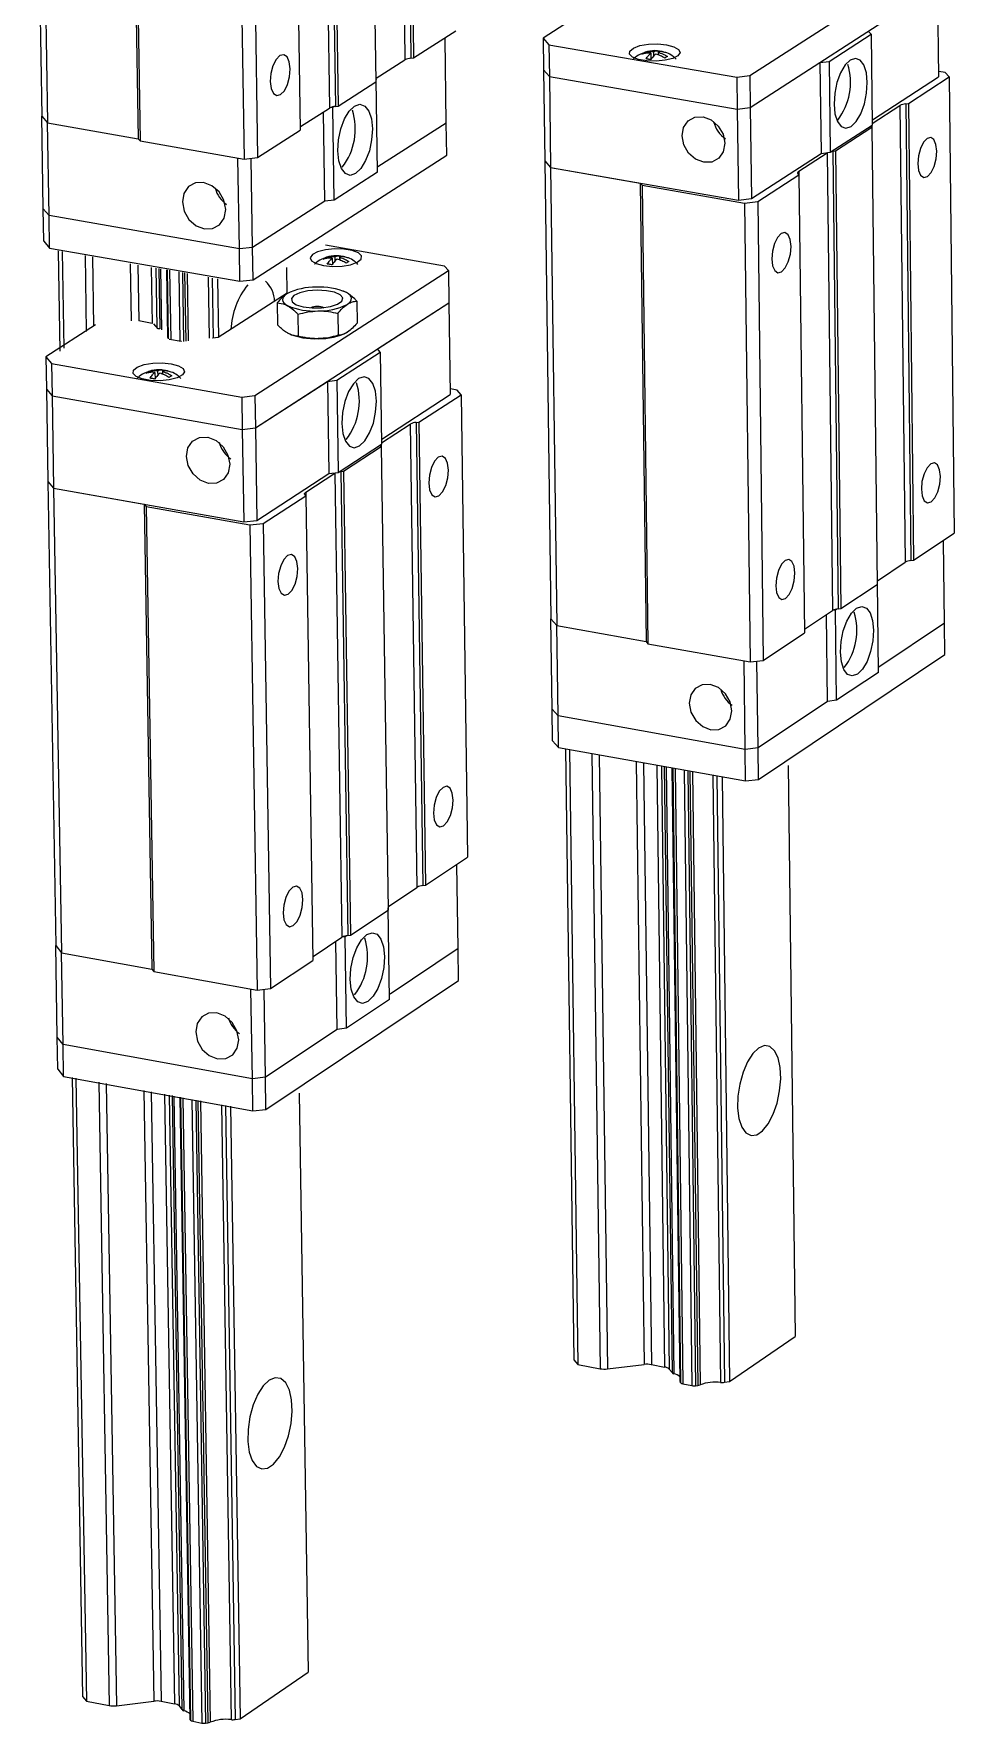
# Model space of a CAD drawing. Header units: millimetres. Extents: x 0 to 279, y 0 to 216.
# Drawn here: x 118.48 to 134.28, y 72.46 to 101.47 of the extents above; entities that cross this region are included whole.
import ezdxf

# ---------------------------------------------------------------- set-up
doc = ezdxf.new("R2010")
doc.units = ezdxf.units.MM

msp = doc.modelspace()

# ---------------------------------------------------------------- linework, layer by layer
at = {"color": 7, "linetype": 'Continuous', "lineweight": 25}
for p, q in [((124.736, 109.058), (124.852, 101.019)), ((124.838, 109.086), (124.954, 101.048)), ((124.884, 109.091), (125, 101.053)), ((124.235, 108.687), (124.353, 100.64)), ((123.435, 108.247), (123.556, 100.191)), ((123.538, 108.276), (123.659, 100.22)), ((123.584, 108.281), (123.705, 100.226)), ((118.481, 108.11), (118.617, 100.052)), ((118.581, 107.996), (118.717, 99.936)), ((120.143, 107.731), (120.274, 99.665)), ((120.177, 107.693), (120.308, 99.626)), ((122.932, 107.874), (123.055, 99.81)), ((121.965, 107.39), (122.091, 99.315)), ((122.196, 107.416), (122.321, 99.342)), ((130.771, 100.748), (133.986, 102.827)), ((130.778, 100.2), (133.992, 102.282)), ((133.992, 102.282), (134.01, 100.726)), ((128.047, 101.922), (127.222, 101.393)), ((125, 101.053), (125.726, 101.517)), ((132.853, 101.46), (132.805, 101.513)), ((125.561, 99.934), (125.541, 101.384)), ((127.222, 101.393), (127.323, 101.279)), ((127.222, 101.393), (127.23, 100.846)), ((127.323, 101.279), (130.549, 100.723)), ((127.323, 101.279), (127.33, 100.732)), ((132.132, 100.993), (132.853, 101.46)), ((132.853, 101.46), (132.871, 99.9)), ((124.358, 100.703), (124.852, 101.019)), ((124.954, 101.048), (125, 101.053)), ((128.961, 101.145), (128.961, 101.125)), ((129.073, 101.133), (129.074, 101.021)), ((129.117, 101.162), (129.118, 101.073)), ((129.188, 101.173), (129.141, 101.177)), ((129.199, 101.148), (129.2, 101.102)), ((129.203, 101.099), (129.202, 101.172)), ((130.778, 100.2), (131.975, 100.975)), ((131.975, 100.975), (132.132, 100.993)), ((131.975, 100.975), (131.993, 99.414)), ((132.132, 100.993), (132.15, 99.432)), ((124.356, 100.68), (124.357, 100.679)), ((124.357, 100.679), (124.356, 100.678)), ((124.381, 99.091), (124.357, 100.679)), ((127.23, 100.846), (127.33, 100.732)), ((127.23, 100.846), (127.251, 99.284)), ((127.33, 100.732), (130.556, 100.175)), ((127.33, 100.732), (127.352, 99.17)), ((130.549, 100.723), (130.771, 100.748)), ((130.549, 100.723), (130.556, 100.175)), ((130.771, 100.748), (130.778, 100.2)), ((132.875, 99.988), (134.01, 100.726)), ((133.492, 100.269), (134.193, 100.725)), ((134.125, 100.801), (134.015, 100.82)), ((134.193, 100.725), (134.125, 100.801)), ((134.193, 100.725), (134.279, 92.894)), ((123.705, 100.226), (124.353, 100.64)), ((123.06, 99.874), (123.556, 100.191)), ((123.475, 98.594), (123.452, 100.117)), ((123.612, 100.202), (123.567, 100.197)), ((123.635, 100.217), (123.612, 100.202)), ((123.635, 98.613), (123.612, 100.202)), ((123.659, 100.22), (123.705, 100.226)), ((130.556, 100.175), (130.778, 100.2)), ((130.556, 100.175), (130.575, 98.61)), ((130.778, 100.2), (130.797, 98.636)), ((132.872, 99.926), (133.348, 100.235)), ((133.348, 100.235), (133.436, 92.394)), ((133.447, 100.264), (133.492, 100.269)), ((133.447, 100.264), (133.536, 92.423)), ((133.492, 100.269), (133.58, 92.428)), ((118.617, 100.052), (118.717, 99.936)), ((118.644, 98.462), (118.617, 100.052)), ((118.717, 99.936), (120.274, 99.665)), ((118.744, 98.345), (118.717, 99.936)), ((122.321, 99.342), (123.055, 99.81)), ((125.561, 99.934), (124.387, 99.18)), ((125.569, 99.38), (125.561, 99.934)), ((132.15, 99.432), (132.871, 99.9)), ((132.241, 99.455), (132.868, 99.862)), ((132.868, 99.862), (132.854, 99.878)), ((132.868, 99.862), (132.957, 92.013)), ((120.274, 99.665), (120.308, 99.626)), ((120.308, 99.626), (122.091, 99.315)), ((122.01, 97.774), (121.986, 99.333)), ((122.091, 99.315), (122.321, 99.342)), ((122.237, 97.8), (122.213, 99.325)), ((122.245, 97.243), (125.569, 99.38)), ((127.251, 99.284), (127.352, 99.17)), ((127.251, 99.284), (127.358, 91.424)), ((130.797, 98.636), (131.993, 99.414)), ((131.612, 99.106), (132.096, 99.421)), ((131.993, 99.414), (132.15, 99.432)), ((132.096, 99.421), (132.189, 91.563)), ((132.196, 99.45), (132.241, 99.455)), ((132.196, 99.45), (132.288, 91.592)), ((132.241, 99.455), (132.333, 91.598)), ((124.381, 99.091), (123.635, 98.613)), ((127.352, 99.17), (128.888, 98.903)), ((127.352, 99.17), (127.458, 91.307)), ((127.352, 99.17), (130.575, 98.61)), ((128.888, 98.903), (128.921, 98.865)), ((128.888, 98.903), (128.99, 91.035)), ((130.906, 98.585), (131.614, 99.046)), ((131.614, 99.046), (131.6, 99.061)), ((131.614, 99.046), (131.708, 91.181)), ((123.635, 98.613), (123.475, 98.594)), ((128.921, 98.865), (130.68, 98.559)), ((128.921, 98.865), (129.023, 90.996)), ((130.575, 98.61), (130.797, 98.636)), ((118.744, 98.345), (118.644, 98.462)), ((118.654, 97.906), (118.644, 98.462)), ((122.01, 97.774), (118.744, 98.345)), ((118.753, 97.789), (118.744, 98.345)), ((123.475, 98.594), (122.237, 97.8)), ((130.68, 98.559), (130.906, 98.585)), ((130.68, 98.559), (130.777, 90.684)), ((130.906, 98.585), (131.002, 90.71)), ((118.654, 97.906), (118.753, 97.789)), ((118.753, 97.789), (122.019, 97.217)), ((122.237, 97.8), (122.01, 97.774)), ((122.019, 97.217), (122.01, 97.774)), ((122.245, 97.243), (122.237, 97.8)), ((125.531, 97.48), (123.486, 97.837)), ((118.902, 97.739), (118.931, 96.016)), ((118.967, 97.73), (118.995, 96.071)), ((122.819, 97.454), (122.826, 97.009)), ((123.492, 97.625), (123.492, 97.605)), ((123.604, 97.612), (123.606, 97.499)), ((123.649, 97.642), (123.65, 97.552)), ((123.722, 97.653), (123.674, 97.657)), ((123.732, 97.627), (123.732, 97.581)), ((123.737, 97.578), (123.736, 97.653)), ((125.597, 97.403), (125.531, 97.48)), ((120.626, 97.435), (120.643, 96.399)), ((120.658, 97.43), (120.675, 96.384)), ((120.758, 97.416), (120.776, 96.252)), ((121.07, 97.361), (121.089, 96.188)), ((121.477, 97.286), (121.494, 96.24)), ((121.545, 97.274), (121.561, 96.24)), ((121.636, 97.257), (121.652, 96.253)), ((122.019, 97.217), (122.245, 97.243)), ((122.276, 95.256), (125.597, 97.403)), ((125.597, 97.403), (125.605, 96.85)), ((122.831, 97.012), (121.647, 96.25)), ((122.827, 97.018), (122.831, 97.012)), ((123.799, 97.048), (123.793, 97.05)), ((123.847, 97.025), (123.806, 97.045)), ((124.025, 96.877), (124.031, 96.501)), ((122.285, 94.7), (125.605, 96.85)), ((122.661, 96.848), (122.667, 96.471)), ((123.016, 96.651), (123.021, 96.275)), ((123.698, 96.666), (123.704, 96.29)), ((124.379, 96.056), (125.605, 96.85)), ((125.605, 96.85), (125.628, 95.272)), ((119.539, 96.468), (118.687, 95.922)), ((120.513, 96.495), (120.282, 96.536)), ((120.616, 96.404), (120.544, 96.488)), ((120.642, 96.399), (120.616, 96.404)), ((122.893, 96.301), (122.899, 96.299)), ((120.809, 96.217), (120.807, 96.219)), ((121.009, 96.182), (120.809, 96.217)), ((121.017, 96.183), (121.009, 96.182)), ((121.555, 96.239), (121.547, 96.24)), ((121.647, 96.25), (121.555, 96.239)), ((123.682, 95.519), (124.426, 96.001)), ((124.426, 96.001), (124.379, 96.056)), ((124.426, 96.001), (124.449, 94.419)), ((118.687, 95.922), (118.786, 95.805)), ((118.687, 95.922), (118.697, 95.368)), ((118.786, 95.805), (122.05, 95.23)), ((118.786, 95.805), (118.796, 95.25)), ((120.449, 95.667), (120.449, 95.646)), ((120.561, 95.654), (120.563, 95.539)), ((120.607, 95.683), (120.608, 95.593)), ((120.68, 95.695), (120.632, 95.699)), ((120.69, 95.668), (120.69, 95.622)), ((120.696, 95.62), (120.695, 95.695)), ((122.285, 94.7), (123.521, 95.5)), ((123.521, 95.5), (123.682, 95.519)), ((123.521, 95.5), (123.545, 93.917)), ((123.682, 95.519), (123.705, 93.935)), ((118.697, 95.368), (118.796, 95.25)), ((118.697, 95.368), (118.723, 93.783)), ((118.796, 95.25), (122.059, 94.674)), ((118.796, 95.25), (118.822, 93.665)), ((122.05, 95.23), (122.276, 95.256)), ((122.05, 95.23), (122.059, 94.674)), ((122.276, 95.256), (122.285, 94.7)), ((124.456, 94.509), (125.628, 95.272)), ((125.09, 94.8), (125.814, 95.271)), ((125.747, 95.349), (125.635, 95.369)), ((125.814, 95.271), (125.747, 95.349)), ((125.814, 95.271), (125.927, 87.329)), ((122.059, 94.674), (122.285, 94.7)), ((122.059, 94.674), (122.084, 93.086)), ((122.285, 94.7), (122.31, 93.113)), ((124.451, 94.445), (124.943, 94.765)), ((124.943, 94.765), (125.058, 86.813)), ((125.045, 94.795), (125.09, 94.8)), ((125.045, 94.795), (125.16, 86.843)), ((125.09, 94.8), (125.205, 86.848)), ((123.705, 93.935), (124.449, 94.419)), ((123.798, 93.959), (124.445, 94.38)), ((124.445, 94.38), (124.432, 94.396)), ((124.445, 94.38), (124.562, 86.42)), ((118.723, 93.783), (118.822, 93.665)), ((118.723, 93.783), (118.858, 85.812)), ((122.31, 93.113), (123.545, 93.917)), ((123.15, 93.598), (123.65, 93.924)), ((123.545, 93.917), (123.705, 93.935)), ((123.65, 93.924), (123.77, 85.955)), ((123.753, 93.954), (123.798, 93.959)), ((123.753, 93.954), (123.872, 85.985)), ((123.798, 93.959), (123.917, 85.99)), ((118.822, 93.665), (120.376, 93.389)), ((118.822, 93.665), (118.957, 85.691)), ((118.822, 93.665), (122.084, 93.086)), ((122.419, 93.061), (123.15, 93.537)), ((123.15, 93.537), (123.137, 93.553)), ((123.15, 93.537), (123.271, 85.56)), ((120.376, 93.389), (120.409, 93.35)), ((120.376, 93.389), (120.506, 85.41)), ((120.409, 93.35), (122.189, 93.034)), ((120.409, 93.35), (120.539, 85.369)), ((122.084, 93.086), (122.31, 93.113)), ((122.189, 93.034), (122.419, 93.061)), ((122.189, 93.034), (122.313, 85.047)), ((122.419, 93.061), (122.542, 85.074)), ((133.58, 92.428), (134.279, 92.894)), ((134.113, 91.349), (134.097, 92.763)), ((132.961, 92.077), (133.436, 92.394)), ((133.536, 92.423), (133.58, 92.428)), ((132.333, 91.598), (132.957, 92.013)), ((132.96, 92.053), (132.96, 92.052)), ((132.96, 92.052), (132.96, 92.052)), ((132.978, 90.504), (132.96, 92.052)), ((127.358, 91.424), (127.458, 91.307)), ((127.379, 89.874), (127.358, 91.424)), ((131.711, 91.245), (132.189, 91.563)), ((132.104, 90.005), (132.086, 91.49)), ((132.243, 91.574), (132.199, 91.569)), ((132.265, 91.589), (132.243, 91.574)), ((132.261, 90.024), (132.243, 91.574)), ((132.288, 91.592), (132.333, 91.598)), ((127.458, 91.307), (128.99, 91.035)), ((127.479, 89.756), (127.458, 91.307)), ((131.002, 90.71), (131.708, 91.181)), ((134.113, 91.349), (132.983, 90.593)), ((134.119, 90.809), (134.113, 91.349)), ((128.99, 91.035), (129.023, 90.996)), ((129.023, 90.996), (130.777, 90.684)), ((130.919, 88.665), (134.119, 90.809)), ((130.692, 89.182), (130.673, 90.702)), ((130.777, 90.684), (131.002, 90.71)), ((130.913, 89.208), (130.894, 90.696)), ((132.978, 90.504), (132.261, 90.024)), ((132.104, 90.005), (130.913, 89.208)), ((132.261, 90.024), (132.104, 90.005)), ((127.479, 89.756), (127.379, 89.874)), ((127.386, 89.331), (127.379, 89.874)), ((130.692, 89.182), (127.479, 89.756)), ((127.487, 89.214), (127.479, 89.756)), ((127.386, 89.331), (127.487, 89.214)), ((127.487, 89.214), (130.698, 88.639)), ((127.61, 89.184), (127.751, 78.701)), ((127.675, 89.173), (127.818, 78.621)), ((130.913, 89.208), (130.692, 89.182)), ((130.698, 88.639), (130.692, 89.182)), ((130.919, 88.665), (130.913, 89.208)), ((129.302, 88.881), (129.436, 78.483)), ((129.334, 88.875), (129.468, 78.463)), ((129.435, 88.858), (129.57, 78.327)), ((129.743, 88.803), (129.876, 78.262)), ((131.432, 88.906), (131.55, 79.104)), ((130.139, 88.731), (130.27, 78.315)), ((130.205, 88.719), (130.336, 78.317)), ((130.294, 88.703), (130.424, 78.328)), ((130.698, 88.639), (130.919, 88.665)), ((125.205, 86.848), (125.927, 87.329)), ((125.763, 85.763), (125.743, 87.197)), ((124.567, 86.486), (125.058, 86.813)), ((125.16, 86.843), (125.205, 86.848)), ((124.565, 86.461), (124.566, 86.46)), ((124.566, 86.46), (124.565, 86.459)), ((124.589, 84.89), (124.566, 86.46)), ((123.917, 85.99), (124.562, 86.42)), ((123.276, 85.626), (123.77, 85.955)), ((123.689, 84.375), (123.666, 85.88)), ((123.825, 85.966), (123.781, 85.961)), ((123.848, 85.982), (123.825, 85.966)), ((123.848, 84.394), (123.825, 85.966)), ((123.872, 85.985), (123.917, 85.99)), ((118.858, 85.812), (118.957, 85.691)), ((118.884, 84.24), (118.858, 85.812)), ((118.957, 85.691), (120.506, 85.41)), ((118.983, 84.118), (118.957, 85.691)), ((122.542, 85.074), (123.271, 85.56)), ((125.763, 85.763), (124.596, 84.982)), ((125.771, 85.215), (125.763, 85.763)), ((120.506, 85.41), (120.539, 85.369)), ((120.539, 85.369), (122.313, 85.047)), ((122.233, 83.525), (122.209, 85.066)), ((122.313, 85.047), (122.542, 85.074)), ((122.458, 83.552), (122.435, 85.06)), ((122.466, 83.001), (125.771, 85.215)), ((124.589, 84.89), (123.848, 84.394)), ((118.983, 84.118), (118.884, 84.24)), ((118.894, 83.69), (118.884, 84.24)), ((122.233, 83.525), (118.983, 84.118)), ((118.992, 83.568), (118.983, 84.118)), ((123.689, 84.375), (122.458, 83.552)), ((123.848, 84.394), (123.689, 84.375)), ((118.894, 83.69), (118.992, 83.568)), ((118.992, 83.568), (122.241, 82.974)), ((119.141, 83.55), (119.319, 72.924)), ((119.205, 83.537), (119.384, 72.841)), ((122.458, 83.552), (122.233, 83.525)), ((122.466, 83.001), (122.458, 83.552)), ((122.241, 82.974), (122.233, 83.525)), ((123.036, 83.279), (123.188, 73.339)), ((120.855, 83.237), (121.025, 72.699)), ((120.887, 83.231), (121.057, 72.677)), ((120.986, 83.212), (121.158, 72.537)), ((121.297, 83.155), (121.468, 72.47)), ((121.702, 83.082), (121.869, 72.524)), ((121.769, 83.07), (121.935, 72.527)), ((121.86, 83.054), (122.025, 72.538)), ((122.241, 82.974), (122.466, 83.001)), ((130.424, 78.328), (131.55, 79.104)), ((127.751, 78.701), (127.818, 78.621)), ((127.818, 78.621), (128.203, 78.55)), ((128.328, 78.547), (128.956, 78.622)), ((129.081, 78.619), (129.307, 78.577)), ((129.386, 78.543), (129.436, 78.483)), ((129.573, 78.318), (129.584, 78.304)), ((130.336, 78.317), (130.424, 78.328)), ((129.624, 78.287), (129.777, 78.259)), ((129.84, 78.257), (129.876, 78.262)), ((122.025, 72.538), (123.188, 73.339)), ((119.319, 72.924), (119.384, 72.841)), ((119.384, 72.841), (119.774, 72.767)), ((119.901, 72.764), (120.541, 72.842)), ((120.668, 72.839), (120.896, 72.796)), ((120.976, 72.76), (121.025, 72.699)), ((121.161, 72.527), (121.172, 72.514)), ((121.935, 72.527), (122.025, 72.538)), ((121.212, 72.496), (121.367, 72.467)), ((121.43, 72.465), (121.468, 72.47))]:
    msp.add_line(p, q, dxfattribs=at)
at = {"color": 8, "linetype": 'Continuous', "lineweight": 25}
for p, q in [((132.866, 99.895), (132.866, 99.865)), ((131.612, 99.106), (131.613, 99.049)), ((119.361, 97.661), (119.382, 96.356)), ((119.489, 97.638), (119.509, 96.447)), ((120.138, 97.519), (120.154, 96.539)), ((120.267, 97.496), (120.282, 96.536)), ((120.497, 97.456), (120.513, 96.495)), ((120.578, 97.442), (120.594, 96.432)), ((120.761, 97.415), (120.78, 96.243)), ((120.771, 97.414), (120.79, 96.23)), ((120.812, 97.407), (120.831, 96.213)), ((120.968, 97.379), (120.987, 96.186)), ((121.033, 97.368), (121.052, 96.184)), ((121.114, 97.353), (121.133, 96.198)), ((124.445, 94.414), (124.446, 94.383)), ((123.15, 93.598), (123.151, 93.54)), ((128.062, 89.104), (128.203, 78.55)), ((128.188, 89.081), (128.328, 78.547)), ((128.821, 88.966), (128.956, 78.622)), ((128.947, 88.944), (129.081, 78.619)), ((129.173, 88.903), (129.307, 78.577)), ((129.253, 88.889), (129.386, 78.543)), ((129.438, 88.857), (129.573, 78.318)), ((129.449, 88.856), (129.584, 78.304)), ((129.489, 88.849), (129.624, 78.287)), ((129.643, 88.821), (129.777, 78.259)), ((129.706, 88.81), (129.84, 78.257)), ((129.786, 88.795), (129.919, 78.272)), ((119.596, 83.466), (119.774, 72.767)), ((119.724, 83.443), (119.901, 72.764)), ((120.37, 83.327), (120.541, 72.842)), ((120.498, 83.303), (120.668, 72.839)), ((120.727, 83.261), (120.896, 72.796)), ((120.807, 83.247), (120.976, 72.76)), ((120.989, 83.211), (121.161, 72.527)), ((121, 83.209), (121.172, 72.514)), ((121.04, 83.202), (121.212, 72.496)), ((121.196, 83.173), (121.367, 72.467)), ((121.26, 83.162), (121.43, 72.465)), ((121.341, 83.147), (121.511, 72.48))]:
    msp.add_line(p, q, dxfattribs=at)
at = {"color": 7, "linetype": 'Continuous', "lineweight": 25, "flags": 128}
for points in [[(129.343, 101.278), (129.468, 101.245), (129.548, 101.198), (129.573, 101.144), (129.538, 101.09), (129.449, 101.044), (129.318, 101.011), (129.162, 100.996), (129.003, 101.001), (128.861, 101.025), (128.757, 101.065), (128.704, 101.117), (128.71, 101.171), (128.772, 101.222), (128.884, 101.263), (129.03, 101.287), (129.191, 101.293), (129.343, 101.278)], [(122.706, 101.092), (122.641, 101.025), (122.587, 100.917), (122.551, 100.785), (122.54, 100.648), (122.555, 100.529), (122.594, 100.444), (122.651, 100.406), (122.716, 100.423), (122.782, 100.49), (122.836, 100.598), (122.871, 100.73), (122.882, 100.866), (122.867, 100.986), (122.829, 101.071), (122.772, 101.108), (122.706, 101.092)], [(132.495, 101.016), (132.407, 100.931), (132.328, 100.798), (132.266, 100.631), (132.228, 100.446), (132.216, 100.261), (132.232, 100.094), (132.274, 99.961), (132.339, 99.876), (132.42, 99.847), (132.508, 99.877), (132.596, 99.962), (132.675, 100.095), (132.737, 100.262), (132.775, 100.447), (132.787, 100.632), (132.771, 100.799), (132.729, 100.931), (132.664, 101.016), (132.584, 101.045), (132.495, 101.016)], [(124.005, 99.066), (123.913, 99.036), (123.83, 99.066), (123.762, 99.152), (123.718, 99.287), (123.701, 99.457), (123.712, 99.645), (123.752, 99.834), (123.816, 100.004), (123.897, 100.139), (123.988, 100.226), (124.08, 100.256), (124.163, 100.226), (124.231, 100.14), (124.275, 100.005), (124.292, 99.835), (124.28, 99.647), (124.241, 99.459), (124.177, 99.289), (124.096, 99.153), (124.005, 99.066)], [(129.97, 100.042), (130.11, 99.988), (130.23, 99.883), (130.311, 99.742), (130.341, 99.587), (130.315, 99.442), (130.237, 99.329), (130.119, 99.265), (129.979, 99.26), (129.839, 99.314), (129.719, 99.419), (129.638, 99.56), (129.608, 99.714), (129.634, 99.859), (129.712, 99.972), (129.83, 100.036), (129.97, 100.042)], [(132.854, 99.878), (132.85, 99.883), (132.848, 99.886)], [(133.813, 99.671), (133.751, 99.605), (133.698, 99.5), (133.664, 99.37), (133.653, 99.237), (133.667, 99.12), (133.703, 99.038), (133.757, 99.001), (133.82, 99.018), (133.882, 99.083), (133.935, 99.189), (133.969, 99.318), (133.98, 99.451), (133.966, 99.568), (133.93, 99.65), (133.876, 99.687), (133.813, 99.671)], [(132.096, 99.421), (132.105, 99.426), (132.107, 99.427)], [(132.173, 99.446), (132.181, 99.448), (132.196, 99.45)], [(121.41, 98.117), (121.551, 98.123), (121.671, 98.188), (121.749, 98.303), (121.775, 98.45), (121.744, 98.608), (121.662, 98.751), (121.54, 98.858), (121.397, 98.913), (121.256, 98.908), (121.136, 98.842), (121.058, 98.727), (121.032, 98.58), (121.063, 98.423), (121.145, 98.28), (121.267, 98.172), (121.41, 98.117)], [(131.6, 99.061), (131.596, 99.067), (131.593, 99.072), (131.592, 99.078), (131.593, 99.084), (131.596, 99.089), (131.599, 99.095), (131.605, 99.1), (131.612, 99.106)], [(131.309, 98.037), (131.246, 97.971), (131.193, 97.864), (131.159, 97.735), (131.148, 97.601), (131.162, 97.484), (131.199, 97.401), (131.253, 97.365), (131.317, 97.381), (131.38, 97.447), (131.432, 97.553), (131.467, 97.683), (131.478, 97.817), (131.464, 97.934), (131.427, 98.017), (131.372, 98.053), (131.309, 98.037)], [(123.456, 97.487), (123.61, 97.472), (123.772, 97.477), (123.92, 97.502), (124.034, 97.544), (124.098, 97.596), (124.105, 97.652), (124.052, 97.704), (123.947, 97.745), (123.805, 97.77), (123.644, 97.775), (123.486, 97.76), (123.353, 97.726), (123.263, 97.678), (123.227, 97.623), (123.25, 97.568), (123.33, 97.521), (123.456, 97.487)], [(122.824, 97.003), (122.792, 96.978), (122.768, 96.952), (122.755, 96.926), (122.752, 96.899), (122.758, 96.873), (122.775, 96.847), (122.802, 96.822), (122.838, 96.799)], [(123.573, 96.784), (123.694, 96.824), (123.768, 96.875), (123.784, 96.931), (123.741, 96.985), (123.643, 97.028), (123.506, 97.056), (123.346, 97.065), (123.186, 97.053), (123.047, 97.022), (122.947, 96.976), (122.902, 96.921), (122.915, 96.865), (122.987, 96.816), (123.106, 96.779), (123.258, 96.761), (123.421, 96.762), (123.573, 96.784)], [(123.861, 96.821), (123.894, 96.846), (123.917, 96.872), (123.93, 96.898), (123.933, 96.925), (123.926, 96.951), (123.909, 96.977), (123.883, 97.002), (123.847, 97.025)], [(120.839, 95.803), (120.965, 95.769), (121.046, 95.72), (121.069, 95.665), (121.032, 95.609), (120.941, 95.561), (120.807, 95.527), (120.648, 95.511), (120.486, 95.517), (120.343, 95.542), (120.238, 95.584), (120.186, 95.636), (120.192, 95.693), (120.258, 95.746), (120.373, 95.787), (120.522, 95.813), (120.684, 95.818), (120.839, 95.803)], [(124.057, 95.546), (123.966, 95.459), (123.885, 95.323), (123.822, 95.153), (123.782, 94.965), (123.77, 94.777), (123.788, 94.607), (123.832, 94.474), (123.899, 94.388), (123.983, 94.36), (124.074, 94.391), (124.165, 94.478), (124.246, 94.614), (124.31, 94.784), (124.349, 94.972), (124.361, 95.16), (124.344, 95.329), (124.3, 95.463), (124.232, 95.548), (124.149, 95.577), (124.057, 95.546)], [(121.466, 94.541), (121.609, 94.485), (121.731, 94.378), (121.813, 94.235), (121.844, 94.078), (121.818, 93.931), (121.739, 93.817), (121.62, 93.752), (121.479, 93.747), (121.337, 93.803), (121.215, 93.91), (121.133, 94.053), (121.102, 94.209), (121.128, 94.356), (121.206, 94.471), (121.325, 94.536), (121.466, 94.541)], [(124.432, 94.396), (124.428, 94.401), (124.426, 94.404)], [(125.424, 94.197), (125.36, 94.129), (125.306, 94.022), (125.271, 93.89), (125.26, 93.755), (125.275, 93.637), (125.313, 93.553), (125.369, 93.517), (125.434, 93.534), (125.498, 93.602), (125.552, 93.709), (125.587, 93.841), (125.598, 93.976), (125.583, 94.094), (125.545, 94.178), (125.489, 94.214), (125.424, 94.197)], [(133.875, 94.083), (133.813, 94.017), (133.761, 93.911), (133.726, 93.782), (133.715, 93.649), (133.729, 93.533), (133.766, 93.451), (133.819, 93.416), (133.882, 93.432), (133.944, 93.499), (133.996, 93.604), (134.031, 93.733), (134.042, 93.866), (134.028, 93.982), (133.991, 94.064), (133.938, 94.099), (133.875, 94.083)], [(123.65, 93.924), (123.659, 93.929), (123.661, 93.93)], [(123.729, 93.95), (123.737, 93.951), (123.753, 93.954)], [(123.137, 93.553), (123.133, 93.558), (123.13, 93.564), (123.129, 93.57), (123.13, 93.576), (123.133, 93.581), (123.137, 93.587), (123.143, 93.593), (123.15, 93.598)], [(122.838, 92.509), (122.773, 92.441), (122.719, 92.333), (122.683, 92.201), (122.672, 92.065), (122.687, 91.946), (122.726, 91.863), (122.782, 91.827), (122.848, 91.844), (122.913, 91.912), (122.967, 92.02), (123.002, 92.152), (123.013, 92.288), (122.998, 92.407), (122.96, 92.49), (122.903, 92.526), (122.838, 92.509)], [(131.377, 92.425), (131.314, 92.359), (131.261, 92.252), (131.227, 92.123), (131.216, 91.989), (131.23, 91.873), (131.267, 91.79), (131.321, 91.755), (131.384, 91.772), (131.447, 91.839), (131.5, 91.945), (131.534, 92.075), (131.545, 92.208), (131.531, 92.325), (131.494, 92.407), (131.44, 92.442), (131.377, 92.425)], [(132.617, 90.473), (132.529, 90.442), (132.449, 90.469), (132.384, 90.552), (132.342, 90.683), (132.326, 90.848), (132.338, 91.032), (132.376, 91.217), (132.438, 91.384), (132.517, 91.518), (132.604, 91.604), (132.693, 91.635), (132.773, 91.608), (132.837, 91.524), (132.879, 91.394), (132.895, 91.228), (132.883, 91.044), (132.845, 90.86), (132.783, 90.693), (132.705, 90.559), (132.617, 90.473)], [(130.102, 89.52), (130.241, 89.525), (130.359, 89.588), (130.436, 89.699), (130.462, 89.843), (130.433, 89.997), (130.352, 90.137), (130.232, 90.242), (130.092, 90.296), (129.953, 90.292), (129.835, 90.229), (129.758, 90.117), (129.732, 89.973), (129.761, 89.82), (129.842, 89.68), (129.962, 89.574), (130.102, 89.52)], [(125.505, 88.53), (125.441, 88.462), (125.387, 88.354), (125.352, 88.223), (125.341, 88.088), (125.356, 87.971), (125.394, 87.888), (125.45, 87.853), (125.515, 87.871), (125.579, 87.938), (125.632, 88.046), (125.667, 88.177), (125.678, 88.312), (125.664, 88.43), (125.626, 88.513), (125.57, 88.548), (125.505, 88.53)], [(122.925, 86.818), (122.86, 86.75), (122.806, 86.641), (122.771, 86.509), (122.76, 86.374), (122.775, 86.256), (122.813, 86.173), (122.87, 86.138), (122.935, 86.156), (123, 86.224), (123.054, 86.333), (123.089, 86.465), (123.1, 86.6), (123.085, 86.718), (123.047, 86.801), (122.99, 86.836), (122.925, 86.818)], [(124.216, 84.854), (124.125, 84.821), (124.041, 84.848), (123.974, 84.931), (123.93, 85.063), (123.913, 85.231), (123.925, 85.418), (123.964, 85.606), (124.028, 85.776), (124.108, 85.912), (124.199, 86.001), (124.29, 86.034), (124.373, 86.007), (124.44, 85.923), (124.484, 85.791), (124.501, 85.624), (124.49, 85.437), (124.45, 85.249), (124.387, 85.079), (124.306, 84.943), (124.216, 84.854)], [(121.635, 83.869), (121.776, 83.874), (121.895, 83.937), (121.973, 84.05), (121.999, 84.196), (121.968, 84.352), (121.886, 84.494), (121.765, 84.601), (121.623, 84.657), (121.482, 84.653), (121.363, 84.589), (121.285, 84.476), (121.26, 84.33), (121.29, 84.175), (121.372, 84.032), (121.493, 83.925), (121.635, 83.869)], [(130.922, 84.055), (130.822, 83.96), (130.731, 83.818), (130.654, 83.639), (130.598, 83.437), (130.566, 83.226), (130.562, 83.023), (130.585, 82.842), (130.634, 82.697), (130.704, 82.598), (130.792, 82.554), (130.89, 82.566), (130.99, 82.635), (131.087, 82.755), (131.171, 82.917), (131.238, 83.109), (131.283, 83.317), (131.301, 83.526), (131.291, 83.719), (131.255, 83.884), (131.195, 84.007), (131.116, 84.08), (131.022, 84.096), (130.922, 84.055)], [(122.523, 78.353), (122.421, 78.255), (122.326, 78.11), (122.247, 77.927), (122.19, 77.721), (122.158, 77.507), (122.154, 77.301), (122.178, 77.118), (122.229, 76.971), (122.302, 76.872), (122.393, 76.828), (122.494, 76.842), (122.598, 76.913), (122.698, 77.036), (122.785, 77.201), (122.854, 77.397), (122.899, 77.608), (122.917, 77.82), (122.907, 78.017), (122.869, 78.183), (122.806, 78.307), (122.724, 78.38), (122.627, 78.395), (122.523, 78.353)]]:
    msp.add_lwpolyline(points, dxfattribs=at)
at = {"color": 7, "linetype": 'Continuous', "lineweight": 25}
for centre, radius, start, end in [((124.971, 100.795), 0.253, 93.8195, 118.0519), ((131.424, 100.634), 1.075, 322.795, 16.6218), ((123.676, 99.967), 0.254, 93.84, 118.0721), ((122.935, 99.831), 1.065, 322.149, 17.6724), ((133.463, 100.021), 0.243, 93.7708, 118.3876), ((130.629, 100.075), 0.494, 193.8167, 236.0972), ((122.084, 98.95), 0.507, 195.5041, 234.7296), ((122.099, 96.852), 0.517, 2.3716, 45.7439), ((123.178, 96.33), 1.316, 141.1251, 177.4254), ((123.301, 96.055), 1.061, 88.5056, 116.7033), ((123.4, 95.999), 1.119, 66.4733, 93.6681), ((123.284, 97.824), 1.118, 246.4388, 273.6781), ((123.347, 96.547), 0.24, 61.7861, 117.8227), ((123.384, 97.768), 1.06, 268.496, 296.7419), ((123.292, 97.347), 1.116, 246.4068, 273.6812), ((123.391, 97.291), 1.059, 268.4949, 296.7765), ((122.993, 95.159), 1.076, 322.2396, 17.0643), ((125.062, 94.546), 0.249, 93.9065, 118.5221), ((122.152, 94.584), 0.506, 194.4438, 235.5539), ((133.552, 92.186), 0.238, 93.8801, 118.98), ((132.305, 91.354), 0.239, 93.9008, 119.0005), ((131.543, 91.228), 1.065, 322.8396, 16.9374), ((130.751, 90.344), 0.495, 195.5529, 235.0776), ((125.177, 86.6), 0.244, 94.0188, 119.1161), ((123.889, 85.741), 0.245, 94.0401, 119.1367), ((123.142, 85.621), 1.069, 322.3369, 17.3156), ((122.308, 84.716), 0.507, 196.223, 234.4542), ((129.007, 78.197), 0.428, 80.1246, 96.9608), ((128.276, 78.971), 0.428, 260.1211, 276.9634), ((129.293, 78.437), 0.142, 48.6214, 84.3319), ((129.472, 78.505), 0.0423, 210.339, 264.0343), ((129.421, 78.247), 0.221, 46.0535, 77.8558), ((129.583, 78.326), 0.0131, 178.4704, 222.509), ((130.181, 77.58), 0.74, 83.0721, 110.724), ((130.294, 78.528), 0.215, 263.5244, 281.0504), ((129.631, 78.358), 0.0708, 228.6129, 264.3219), ((129.814, 78.47), 0.214, 260.1151, 276.9666), ((129.864, 78.404), 0.143, 274.9765, 292.5774), ((120.593, 72.418), 0.427, 79.9425, 97.0773), ((119.849, 73.188), 0.427, 259.9388, 277.08), ((120.883, 72.657), 0.139, 47.5417, 84.2614), ((121.062, 72.719), 0.0417, 208.7885, 263.8969), ((121.01, 72.464), 0.218, 45.1451, 77.5626), ((121.171, 72.536), 0.0134, 177.2284, 221.0138), ((121.219, 72.565), 0.0696, 227.5329, 264.251), ((121.778, 71.783), 0.747, 83.0218, 110.9457), ((121.893, 72.738), 0.215, 263.4253, 281.2053), ((121.404, 72.677), 0.214, 259.9326, 277.0833), ((121.455, 72.615), 0.146, 275.0813, 292.7413)]:
    msp.add_arc(centre, radius, start, end, dxfattribs=at)
for points, knots in [([(128.955, 101.142), (128.935, 101.134), (128.87, 101.109), (128.805, 101.071), (128.773, 101.032), (128.772, 101.03)], [0, 0, 0, 0, 0.2987312, 0.9654239, 1, 1, 1, 1]), ([(128.917, 101.117), (128.924, 101.122), (128.939, 101.134), (128.954, 101.141), (128.961, 101.145)], [0, 0, 0, 0, 0.497807, 1, 1, 1, 1]), ([(129.073, 101.133), (129.057, 101.134), (129.025, 101.136), (128.983, 101.132), (128.947, 101.125), (128.927, 101.119), (128.917, 101.117)], [0, 0, 0, 0, 0.296243, 0.595532, 0.79729, 1, 1, 1, 1]), ([(129.141, 101.177), (129.084, 101.174), (129.019, 101.17), (128.961, 101.145), (128.955, 101.142)], [0, 0, 0, 0, 0.888828, 1, 1, 1, 1]), ([(128.961, 101.145), (128.986, 101.151), (129.036, 101.164), (129.09, 101.163), (129.117, 101.162)], [0, 0, 0, 0, 0.49277, 1, 1, 1, 1]), ([(128.989, 101.035), (129.002, 101.054), (129.029, 101.094), (129.058, 101.12), (129.073, 101.133)], [0, 0, 0, 0, 0.49277, 1, 1, 1, 1]), ([(129.071, 101.021), (129.064, 101.023), (129.051, 101.026), (129.03, 101.03), (129.009, 101.033), (128.996, 101.035), (128.989, 101.035)], [0, 0, 0, 0, 0.249726, 0.5, 0.749726, 1, 1, 1, 1]), ([(129.155, 101.119), (129.146, 101.112), (129.129, 101.096), (129.107, 101.071), (129.087, 101.045), (129.076, 101.029), (129.071, 101.021)], [0, 0, 0, 0, 0.296243, 0.595532, 0.79729, 1, 1, 1, 1]), ([(129.117, 101.162), (129.126, 101.165), (129.143, 101.172), (129.166, 101.176), (129.186, 101.176), (129.197, 101.174), (129.202, 101.172)], [0, 0, 0, 0, 0.296243, 0.595532, 0.79729, 1, 1, 1, 1]), ([(129.312, 101.048), (129.287, 101.063), (129.237, 101.094), (129.182, 101.111), (129.155, 101.119)], [0, 0, 0, 0, 0.49277, 1, 1, 1, 1]), ([(129.284, 101.158), (129.271, 101.16), (129.243, 101.165), (129.214, 101.153), (129.199, 101.148)], [0, 0, 0, 0, 0.49277, 1, 1, 1, 1]), ([(129.199, 101.148), (129.215, 101.143), (129.247, 101.133), (129.29, 101.115), (129.326, 101.096), (129.346, 101.083), (129.357, 101.077)], [0, 0, 0, 0, 0.296243, 0.595532, 0.79729, 1, 1, 1, 1]), ([(129.202, 101.172), (129.209, 101.172), (129.223, 101.171), (129.243, 101.168), (129.264, 101.164), (129.277, 101.16), (129.284, 101.158)], [0, 0, 0, 0, 0.249726, 0.5, 0.749726, 1, 1, 1, 1]), ([(129.509, 101.028), (129.489, 101.048), (129.442, 101.094), (129.361, 101.136), (129.301, 101.151), (129.278, 101.157)], [0, 0, 0, 0, 0.311998, 0.735184, 1, 1, 1, 1]), ([(129.357, 101.077), (129.349, 101.073), (129.334, 101.066), (129.32, 101.054), (129.312, 101.048)], [0, 0, 0, 0, 0.497807, 1, 1, 1, 1]), ([(123.485, 97.622), (123.465, 97.614), (123.4, 97.588), (123.335, 97.55), (123.302, 97.511), (123.301, 97.509)], [0, 0, 0, 0, 0.2993451, 0.9659513, 1, 1, 1, 1]), ([(123.447, 97.596), (123.454, 97.602), (123.469, 97.614), (123.484, 97.621), (123.492, 97.625)], [0, 0, 0, 0, 0.497807, 1, 1, 1, 1]), ([(123.604, 97.612), (123.588, 97.613), (123.556, 97.615), (123.513, 97.611), (123.477, 97.605), (123.457, 97.599), (123.447, 97.596)], [0, 0, 0, 0, 0.296243, 0.595532, 0.79729, 1, 1, 1, 1]), ([(123.674, 97.657), (123.616, 97.654), (123.551, 97.65), (123.492, 97.625), (123.485, 97.622)], [0, 0, 0, 0, 0.889602, 1, 1, 1, 1]), ([(123.492, 97.625), (123.517, 97.631), (123.567, 97.645), (123.622, 97.643), (123.649, 97.642)], [0, 0, 0, 0, 0.49277, 1, 1, 1, 1]), ([(123.518, 97.513), (123.532, 97.532), (123.559, 97.572), (123.589, 97.599), (123.604, 97.612)], [0, 0, 0, 0, 0.49277, 1, 1, 1, 1]), ([(123.601, 97.498), (123.594, 97.5), (123.58, 97.504), (123.56, 97.508), (123.539, 97.511), (123.525, 97.512), (123.518, 97.513)], [0, 0, 0, 0, 0.249726, 0.5, 0.749726, 1, 1, 1, 1]), ([(123.687, 97.598), (123.678, 97.59), (123.66, 97.575), (123.637, 97.549), (123.617, 97.523), (123.606, 97.507), (123.601, 97.498)], [0, 0, 0, 0, 0.296243, 0.595532, 0.79729, 1, 1, 1, 1]), ([(123.649, 97.642), (123.658, 97.645), (123.676, 97.653), (123.699, 97.656), (123.719, 97.656), (123.73, 97.654), (123.736, 97.653)], [0, 0, 0, 0, 0.296243, 0.595532, 0.79729, 1, 1, 1, 1]), ([(123.845, 97.526), (123.82, 97.542), (123.769, 97.572), (123.714, 97.589), (123.687, 97.598)], [0, 0, 0, 0, 0.49277, 1, 1, 1, 1]), ([(123.819, 97.639), (123.805, 97.641), (123.777, 97.645), (123.747, 97.633), (123.732, 97.627)], [0, 0, 0, 0, 0.49277, 1, 1, 1, 1]), ([(123.732, 97.627), (123.748, 97.622), (123.78, 97.613), (123.823, 97.594), (123.86, 97.575), (123.88, 97.562), (123.89, 97.555)], [0, 0, 0, 0, 0.296243, 0.595532, 0.79729, 1, 1, 1, 1]), ([(123.736, 97.653), (123.743, 97.652), (123.757, 97.651), (123.777, 97.648), (123.798, 97.644), (123.812, 97.64), (123.819, 97.639)], [0, 0, 0, 0, 0.249726, 0.5, 0.749726, 1, 1, 1, 1]), ([(124.045, 97.508), (124.025, 97.527), (123.978, 97.574), (123.896, 97.616), (123.836, 97.631), (123.813, 97.637)], [0, 0, 0, 0, 0.311282, 0.735284, 1, 1, 1, 1]), ([(123.89, 97.555), (123.883, 97.552), (123.868, 97.544), (123.853, 97.532), (123.845, 97.526)], [0, 0, 0, 0, 0.497807, 1, 1, 1, 1]), ([(122.824, 97.003), (122.82, 97), (122.791, 96.981), (122.736, 96.934), (122.686, 96.877), (122.661, 96.848)], [0, 0, 0, 0, 0.070036, 0.530757, 1, 1, 1, 1]), ([(124.025, 96.877), (124.013, 96.89), (123.955, 96.951), (123.895, 96.992), (123.847, 97.025)], [0, 0, 0, 0, 0.2053655, 1, 1, 1, 1]), ([(123.861, 96.821), (123.865, 96.824), (123.894, 96.842), (123.95, 96.867), (124, 96.874), (124.025, 96.877)], [0, 0, 0, 0, 0.070036, 0.530757, 1, 1, 1, 1]), ([(122.661, 96.848), (122.706, 96.843), (122.764, 96.837), (122.824, 96.806), (122.838, 96.799)], [0, 0, 0, 0, 0.772574, 1, 1, 1, 1]), ([(122.838, 96.799), (122.885, 96.766), (122.945, 96.725), (123.004, 96.664), (123.016, 96.651)], [0, 0, 0, 0, 0.794635, 1, 1, 1, 1]), ([(123.016, 96.651), (123.071, 96.666), (123.182, 96.697), (123.298, 96.704), (123.356, 96.708)], [0, 0, 0, 0, 0.495458, 1, 1, 1, 1]), ([(123.356, 96.708), (123.364, 96.708), (123.425, 96.709), (123.541, 96.701), (123.645, 96.678), (123.698, 96.666)], [0, 0, 0, 0, 0.070036, 0.530757, 1, 1, 1, 1]), ([(123.698, 96.666), (123.724, 96.697), (123.778, 96.76), (123.833, 96.8), (123.861, 96.821)], [0, 0, 0, 0, 0.495458, 1, 1, 1, 1]), ([(122.845, 96.324), (122.831, 96.332), (122.771, 96.367), (122.712, 96.426), (122.667, 96.471)], [0, 0, 0, 0, 0.227426, 1, 1, 1, 1]), ([(123.021, 96.275), (123.01, 96.275), (122.952, 96.278), (122.892, 96.303), (122.845, 96.324)], [0, 0, 0, 0, 0.205365, 1, 1, 1, 1]), ([(123.868, 96.346), (123.864, 96.343), (123.835, 96.325), (123.779, 96.3), (123.729, 96.293), (123.704, 96.29)], [0, 0, 0, 0, 0.070036, 0.530757, 1, 1, 1, 1]), ([(124.031, 96.501), (124.005, 96.47), (123.951, 96.407), (123.896, 96.366), (123.868, 96.346)], [0, 0, 0, 0, 0.495458, 1, 1, 1, 1]), ([(123.363, 96.233), (123.355, 96.232), (123.294, 96.232), (123.178, 96.24), (123.074, 96.263), (123.021, 96.275)], [0, 0, 0, 0, 0.070036, 0.530757, 1, 1, 1, 1]), ([(123.704, 96.29), (123.648, 96.274), (123.537, 96.244), (123.422, 96.236), (123.363, 96.233)], [0, 0, 0, 0, 0.495458, 1, 1, 1, 1]), ([(120.442, 95.664), (120.422, 95.656), (120.357, 95.63), (120.291, 95.591), (120.258, 95.552), (120.257, 95.55)], [0, 0, 0, 0, 0.299685, 0.966243, 1, 1, 1, 1]), ([(120.403, 95.637), (120.411, 95.643), (120.426, 95.655), (120.441, 95.663), (120.449, 95.667)], [0, 0, 0, 0, 0.497807, 1, 1, 1, 1]), ([(120.561, 95.654), (120.545, 95.654), (120.512, 95.656), (120.47, 95.652), (120.434, 95.646), (120.413, 95.64), (120.403, 95.637)], [0, 0, 0, 0, 0.296243, 0.595532, 0.79729, 1, 1, 1, 1]), ([(120.632, 95.699), (120.573, 95.696), (120.508, 95.692), (120.449, 95.666), (120.442, 95.664)], [0, 0, 0, 0, 0.8900302, 1, 1, 1, 1]), ([(120.449, 95.667), (120.474, 95.673), (120.525, 95.686), (120.579, 95.684), (120.607, 95.683)], [0, 0, 0, 0, 0.49277, 1, 1, 1, 1]), ([(120.474, 95.553), (120.488, 95.573), (120.516, 95.613), (120.546, 95.64), (120.561, 95.654)], [0, 0, 0, 0, 0.49277, 1, 1, 1, 1]), ([(120.557, 95.538), (120.55, 95.54), (120.537, 95.544), (120.516, 95.548), (120.495, 95.551), (120.481, 95.552), (120.474, 95.553)], [0, 0, 0, 0, 0.249726, 0.5, 0.749726, 1, 1, 1, 1]), ([(120.644, 95.639), (120.635, 95.631), (120.617, 95.616), (120.594, 95.589), (120.574, 95.563), (120.563, 95.547), (120.557, 95.538)], [0, 0, 0, 0, 0.296243, 0.595532, 0.79729, 1, 1, 1, 1]), ([(120.607, 95.683), (120.616, 95.687), (120.634, 95.694), (120.657, 95.698), (120.678, 95.698), (120.689, 95.696), (120.695, 95.695)], [0, 0, 0, 0, 0.296243, 0.595532, 0.79729, 1, 1, 1, 1]), ([(120.803, 95.567), (120.778, 95.582), (120.726, 95.613), (120.672, 95.63), (120.644, 95.639)], [0, 0, 0, 0, 0.49277, 1, 1, 1, 1]), ([(120.778, 95.68), (120.764, 95.682), (120.735, 95.686), (120.705, 95.674), (120.69, 95.668)], [0, 0, 0, 0, 0.49277, 1, 1, 1, 1]), ([(120.69, 95.668), (120.706, 95.663), (120.738, 95.654), (120.781, 95.635), (120.818, 95.616), (120.839, 95.603), (120.849, 95.596)], [0, 0, 0, 0, 0.296243, 0.595532, 0.79729, 1, 1, 1, 1]), ([(120.695, 95.695), (120.702, 95.694), (120.715, 95.693), (120.736, 95.69), (120.757, 95.686), (120.771, 95.682), (120.778, 95.68)], [0, 0, 0, 0, 0.249726, 0.5, 0.749726, 1, 1, 1, 1]), ([(121.005, 95.549), (120.985, 95.569), (120.938, 95.616), (120.855, 95.658), (120.795, 95.673), (120.772, 95.679)], [0, 0, 0, 0, 0.310889, 0.735341, 1, 1, 1, 1]), ([(120.849, 95.596), (120.841, 95.592), (120.826, 95.585), (120.811, 95.573), (120.803, 95.567)], [0, 0, 0, 0, 0.497807, 1, 1, 1, 1])]:
    msp.add_open_spline(points, degree=3, knots=knots, dxfattribs=at)

doc.saveas('drawing.dxf')
